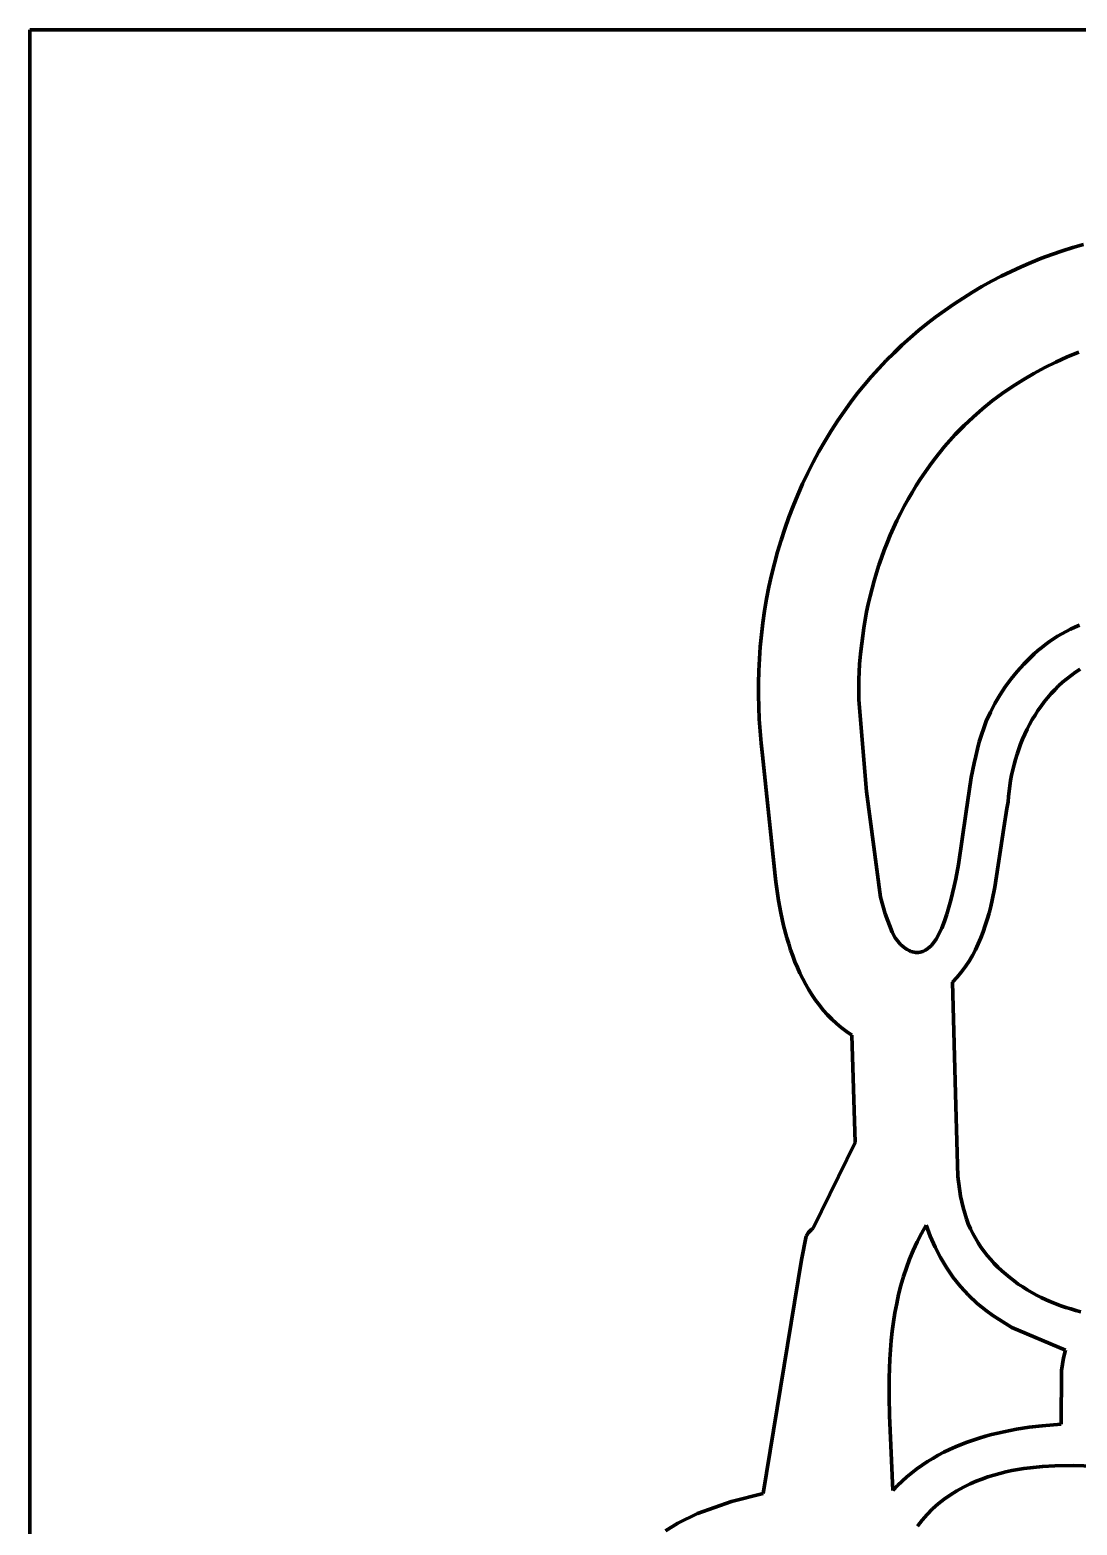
# Model space of a CAD drawing. Header units: millimetres. Extents: x 0 to 17.8, y 0 to 10.
# Drawn here: x 0 to 2.406, y 6.564 to 10 of the extents above; entities that cross this region are included whole.
import ezdxf

# ---------------------------------------------------------------- set-up
doc = ezdxf.new("R2010")
doc.units = ezdxf.units.MM
doc.layers.add('color#010101ff', color=7, linetype='CONTINUOUS', lineweight=100)
doc.layers.add('color#ffffffff', color=7, linetype='CONTINUOUS', lineweight=100)

msp = doc.modelspace()

# ---------------------------------------------------------------- linework, layer by layer
at = {"layer": 'color#010101ff'}
for p, q in [((2.3248, 9.4752), (2.3485, 9.4841)), ((2.3485, 9.4841), (2.3725, 9.4923)), ((2.3725, 9.4923), (2.3966, 9.4999)), ((2.3966, 9.4999), (2.421, 9.5069)), ((2.2549, 9.4452), (2.278, 9.4558)), ((2.278, 9.4558), (2.3012, 9.4658)), ((2.3012, 9.4658), (2.3248, 9.4752)), ((2.1876, 9.4101), (2.2097, 9.4224)), ((2.2097, 9.4224), (2.2322, 9.4341)), ((2.2322, 9.4341), (2.2549, 9.4452)), ((2.123, 9.37), (2.1442, 9.3839)), ((2.1442, 9.3839), (2.1657, 9.3973)), ((2.1657, 9.3973), (2.1876, 9.4101)), ((2.0818, 9.3406), (2.1022, 9.3556)), ((2.1022, 9.3556), (2.123, 9.37)), ((2.0421, 9.3092), (2.0617, 9.3252)), ((2.0617, 9.3252), (2.0818, 9.3406)), ((2.004, 9.2758), (2.0228, 9.2927)), ((2.0228, 9.2927), (2.0421, 9.3092)), ((1.9678, 9.2404), (1.9857, 9.2583)), ((1.9857, 9.2583), (2.004, 9.2758)), ((2.3839, 9.2488), (2.3578, 9.2369)), ((2.4104, 9.2598), (2.3839, 9.2488)), ((1.9335, 9.2032), (1.9504, 9.2221)), ((1.9504, 9.2221), (1.9678, 9.2404)), ((2.3069, 9.2105), (2.2821, 9.196)), ((2.3321, 9.2242), (2.3069, 9.2105)), ((2.3578, 9.2369), (2.3321, 9.2242)), ((1.9012, 9.1642), (1.9171, 9.184)), ((1.9171, 9.184), (1.9335, 9.2032)), ((2.258, 9.1806), (2.2344, 9.1644)), ((2.2821, 9.196), (2.258, 9.1806)), ((1.871, 9.1235), (1.8858, 9.1441)), ((1.8858, 9.1441), (1.9012, 9.1642)), ((2.2114, 9.1473), (2.1891, 9.1293)), ((2.2344, 9.1644), (2.2114, 9.1473)), ((1.8568, 9.1024), (1.871, 9.1235)), ((2.1675, 9.1105), (2.1466, 9.0909)), ((2.1891, 9.1293), (2.1675, 9.1105)), ((1.8271, 9.0554), (1.8416, 9.0791)), ((1.8416, 9.0791), (1.8568, 9.1024)), ((2.1265, 9.0703), (2.1141, 9.0566)), ((2.1466, 9.0909), (2.1265, 9.0703)), ((1.8132, 9.0313), (1.8271, 9.0554)), ((2.102, 9.0426), (2.0903, 9.0284)), ((2.1141, 9.0566), (2.102, 9.0426)), ((1.7875, 8.9821), (1.8, 9.0069)), ((1.8, 9.0069), (1.8132, 9.0313)), ((2.0789, 9.0138), (2.0679, 8.999)), ((2.0903, 9.0284), (2.0789, 9.0138)), ((1.7756, 8.957), (1.7875, 8.9821)), ((2.0469, 8.9687), (2.0369, 8.9532)), ((2.0572, 8.984), (2.0469, 8.9687)), ((2.0679, 8.999), (2.0572, 8.984)), ((1.7643, 8.9316), (1.7756, 8.957)), ((2.0273, 8.9374), (2.018, 8.9215)), ((2.0369, 8.9532), (2.0273, 8.9374)), ((1.7439, 8.8801), (1.7538, 8.906)), ((1.7538, 8.906), (1.7643, 8.9316)), ((2.0091, 8.9053), (2.0006, 8.889)), ((2.018, 8.9215), (2.0091, 8.9053)), ((1.7346, 8.8539), (1.7439, 8.8801)), ((1.9924, 8.8724), (1.9846, 8.8557)), ((2.0006, 8.889), (1.9924, 8.8724)), ((1.726, 8.8275), (1.7346, 8.8539)), ((1.9771, 8.8388), (1.97, 8.8217)), ((1.9846, 8.8557), (1.9771, 8.8388)), ((1.7108, 8.7741), (1.7181, 8.8009)), ((1.7181, 8.8009), (1.726, 8.8275)), ((1.9633, 8.8045), (1.957, 8.7872)), ((1.97, 8.8217), (1.9633, 8.8045)), ((1.7042, 8.7471), (1.7108, 8.7741)), ((1.951, 8.7697), (1.9454, 8.7521)), ((1.957, 8.7872), (1.951, 8.7697)), ((1.6982, 8.72), (1.7042, 8.7471)), ((1.9401, 8.7344), (1.9352, 8.7166)), ((1.9454, 8.7521), (1.9401, 8.7344)), ((1.6883, 8.6653), (1.6929, 8.6927)), ((1.6929, 8.6927), (1.6982, 8.72)), ((1.9307, 8.6987), (1.9266, 8.6807)), ((1.9352, 8.7166), (1.9307, 8.6987)), ((1.6843, 8.6378), (1.6883, 8.6653)), ((1.9228, 8.6626), (1.9194, 8.6444)), ((1.9266, 8.6807), (1.9228, 8.6626)), ((1.6809, 8.6102), (1.6843, 8.6378)), ((1.9164, 8.6262), (1.9138, 8.608)), ((1.9194, 8.6444), (1.9164, 8.6262)), ((2.3912, 8.6231), (2.4013, 8.6279)), ((2.4013, 8.6279), (2.4117, 8.6323)), ((1.6782, 8.5826), (1.6809, 8.6102)), ((1.9116, 8.5897), (1.9083, 8.5662)), ((1.9138, 8.608), (1.9116, 8.5897)), ((2.334, 8.5879), (2.343, 8.5945)), ((2.343, 8.5945), (2.3523, 8.6008)), ((2.3523, 8.6008), (2.3617, 8.6068)), ((2.3617, 8.6068), (2.3713, 8.6126)), ((2.3713, 8.6126), (2.3812, 8.618)), ((2.3812, 8.618), (2.3912, 8.6231)), ((1.6762, 8.5548), (1.6782, 8.5826)), ((1.9083, 8.5662), (1.9061, 8.5428)), ((2.2838, 8.5429), (2.2997, 8.5588)), ((2.2997, 8.5588), (2.308, 8.5665)), ((2.308, 8.5665), (2.3164, 8.5738)), ((2.3164, 8.5738), (2.3251, 8.581)), ((2.3251, 8.581), (2.334, 8.5879)), ((1.6741, 8.4993), (1.6749, 8.5271)), ((1.6749, 8.5271), (1.6762, 8.5548)), ((1.9061, 8.5428), (1.9046, 8.5077)), ((2.2546, 8.5085), (2.2688, 8.5261)), ((2.2688, 8.5261), (2.2838, 8.5429)), ((2.4027, 8.5239), (2.3925, 8.5166)), ((2.4133, 8.5308), (2.4027, 8.5239)), ((1.6741, 8.4715), (1.6741, 8.4993)), ((1.9046, 8.5077), (1.9052, 8.4608)), ((2.229, 8.4713), (2.2414, 8.4902)), ((2.2414, 8.4902), (2.2546, 8.5085)), ((2.364, 8.4926), (2.3552, 8.4839)), ((2.3731, 8.501), (2.364, 8.4926)), ((2.3827, 8.509), (2.3731, 8.501)), ((2.3925, 8.5166), (2.3827, 8.509)), ((1.6747, 8.4437), (1.6741, 8.4715)), ((1.9052, 8.4608), (1.9221, 8.2501)), ((2.2072, 8.432), (2.2176, 8.4519)), ((2.2176, 8.4519), (2.229, 8.4713)), ((2.3309, 8.456), (2.3235, 8.4461)), ((2.3386, 8.4656), (2.3309, 8.456)), ((2.3467, 8.4749), (2.3386, 8.4656)), ((2.3552, 8.4839), (2.3467, 8.4749)), ((1.6759, 8.416), (1.6747, 8.4437)), ((2.1977, 8.4118), (2.2072, 8.432)), ((2.3097, 8.4256), (2.3033, 8.4151)), ((2.3164, 8.436), (2.3097, 8.4256)), ((2.3235, 8.4461), (2.3164, 8.436)), ((1.6779, 8.3883), (1.6759, 8.416)), ((1.6804, 8.3607), (1.6779, 8.3883)), ((2.1866, 8.38), (2.1919, 8.3959)), ((2.1919, 8.3959), (2.1977, 8.4118)), ((2.2916, 8.3932), (2.2863, 8.382)), ((2.2973, 8.4042), (2.2916, 8.3932)), ((2.3033, 8.4151), (2.2973, 8.4042)), ((1.6836, 8.3331), (1.6804, 8.3607)), ((2.1773, 8.3477), (2.1817, 8.3639)), ((2.1817, 8.3639), (2.1866, 8.38)), ((2.2766, 8.3591), (2.2723, 8.3474)), ((2.2813, 8.3706), (2.2766, 8.3591)), ((2.2863, 8.382), (2.2813, 8.3706)), ((1.7125, 8.0562), (1.6836, 8.3331)), ((2.1631, 8.2821), (2.1696, 8.3151)), ((2.1696, 8.3151), (2.1733, 8.3314)), ((2.1733, 8.3314), (2.1773, 8.3477)), ((2.2647, 8.3237), (2.2614, 8.3117)), ((2.2683, 8.3356), (2.2647, 8.3237)), ((2.2723, 8.3474), (2.2683, 8.3356)), ((2.1504, 8.1989), (2.1631, 8.2821)), ((2.2559, 8.2874), (2.2536, 8.2752)), ((2.2585, 8.2996), (2.2559, 8.2874)), ((2.2614, 8.3117), (2.2585, 8.2996)), ((1.9221, 8.2501), (1.9548, 8.0071)), ((2.2501, 8.2506), (2.2489, 8.2382)), ((2.2517, 8.2629), (2.2501, 8.2506)), ((2.2536, 8.2752), (2.2517, 8.2629)), ((2.2451, 8.2113), (2.2377, 8.1668)), ((2.248, 8.2259), (2.2451, 8.2113)), ((2.2489, 8.2382), (2.248, 8.2259)), ((2.1338, 8.0822), (2.1504, 8.1989)), ((2.2377, 8.1668), (2.2173, 8.0302)), ((2.1277, 8.0492), (2.1338, 8.0822)), ((1.7142, 8.0422), (1.7125, 8.0562)), ((1.7205, 7.9995), (1.7142, 8.0422)), ((2.1242, 8.0328), (2.1277, 8.0492)), ((1.9548, 8.0071), (1.9655, 7.9692)), ((2.1163, 8.0002), (2.1204, 8.0164)), ((2.1204, 8.0164), (2.1242, 8.0328)), ((2.2173, 8.0302), (2.2113, 8.0002)), ((1.7258, 7.9709), (1.7205, 7.9995)), ((1.732, 7.9423), (1.7258, 7.9709)), ((2.1067, 7.968), (2.1117, 7.984)), ((2.1117, 7.984), (2.1163, 8.0002)), ((2.2079, 7.9854), (2.2042, 7.9707)), ((2.2113, 8.0002), (2.2079, 7.9854)), ((1.7395, 7.914), (1.732, 7.9423)), ((1.9655, 7.9692), (1.9811, 7.9266)), ((2.0953, 7.9363), (2.1013, 7.9521)), ((2.1013, 7.9521), (2.1067, 7.968)), ((2.1955, 7.9418), (2.1906, 7.9276)), ((2.2001, 7.9561), (2.1955, 7.9418)), ((2.2042, 7.9707), (2.2001, 7.9561)), ((1.7436, 7.9), (1.7395, 7.914)), ((1.9811, 7.9266), (1.9884, 7.9138)), ((1.9884, 7.9138), (1.9941, 7.906)), ((1.9941, 7.906), (2.0006, 7.8988)), ((2.0715, 7.8964), (2.0828, 7.9108)), ((2.0828, 7.9108), (2.0953, 7.9363)), ((2.1852, 7.9137), (2.1792, 7.8999)), ((2.1906, 7.9276), (2.1852, 7.9137)), ((1.7481, 7.8862), (1.7436, 7.9)), ((1.753, 7.8724), (1.7481, 7.8862)), ((1.7581, 7.8589), (1.753, 7.8724)), ((2.0006, 7.8988), (2.0079, 7.8924)), ((2.0079, 7.8924), (2.0119, 7.8895)), ((2.0119, 7.8895), (2.0161, 7.8868)), ((2.0161, 7.8868), (2.0206, 7.8843)), ((2.0206, 7.8843), (2.0244, 7.8827)), ((2.0244, 7.8827), (2.0281, 7.8815)), ((2.0281, 7.8815), (2.0317, 7.8807)), ((2.0317, 7.8807), (2.0352, 7.8802)), ((2.0352, 7.8802), (2.0387, 7.8801)), ((2.0387, 7.8801), (2.0421, 7.8803)), ((2.0421, 7.8803), (2.0454, 7.8808)), ((2.0454, 7.8808), (2.0518, 7.8826)), ((2.0518, 7.8826), (2.0579, 7.8855)), ((2.0579, 7.8855), (2.0636, 7.8893)), ((2.0636, 7.8893), (2.0715, 7.8964)), ((2.1657, 7.8733), (2.158, 7.8604)), ((2.1727, 7.8865), (2.1657, 7.8733)), ((2.1792, 7.8999), (2.1727, 7.8865)), ((1.7637, 7.8455), (1.7581, 7.8589)), ((1.7696, 7.8323), (1.7637, 7.8455)), ((2.1406, 7.8355), (2.1308, 7.8236)), ((2.1496, 7.8478), (2.1406, 7.8355)), ((2.158, 7.8604), (2.1496, 7.8478)), ((1.776, 7.8194), (1.7696, 7.8323)), ((1.7827, 7.8067), (1.776, 7.8194)), ((1.7899, 7.7943), (1.7827, 7.8067)), ((2.1308, 7.8236), (2.1202, 7.8121)), ((2.1202, 7.8121), (2.1274, 7.5276)), ((1.7975, 7.7822), (1.7899, 7.7943)), ((1.8056, 7.7704), (1.7975, 7.7822)), ((1.8141, 7.7589), (1.8056, 7.7704)), ((1.8232, 7.7478), (1.8141, 7.7589)), ((1.8327, 7.7371), (1.8232, 7.7478)), ((1.8428, 7.7268), (1.8327, 7.7371)), ((1.8533, 7.7169), (1.8428, 7.7268)), ((1.8645, 7.7075), (1.8533, 7.7169)), ((1.8761, 7.6985), (1.8645, 7.7075)), ((1.8884, 7.69), (1.8761, 7.6985)), ((1.8962, 7.4437), (1.8884, 7.69)), ((2.1274, 7.5276), (2.132, 7.3651)), ((1.8001, 7.2463), (1.8962, 7.4437)), ((2.132, 7.3651), (2.1384, 7.3205)), ((2.1384, 7.3205), (2.1443, 7.294)), ((2.1443, 7.294), (2.1519, 7.2679)), ((2.0599, 7.2538), (2.049, 7.2346)), ((2.0691, 7.2282), (2.0599, 7.2538)), ((2.1519, 7.2679), (2.1564, 7.2564)), ((2.1564, 7.2564), (2.1613, 7.2452)), ((1.7733, 7.1735), (1.7835, 7.2279)), ((1.7835, 7.2279), (1.7892, 7.237)), ((1.7892, 7.237), (1.7952, 7.2429)), ((1.7952, 7.2429), (1.8001, 7.2463)), ((2.039, 7.2152), (2.0299, 7.1956)), ((2.049, 7.2346), (2.039, 7.2152)), ((2.08, 7.2033), (2.0691, 7.2282)), ((2.1613, 7.2452), (2.1667, 7.2343)), ((2.1667, 7.2343), (2.1726, 7.2236)), ((2.1726, 7.2236), (2.1789, 7.2132)), ((2.0299, 7.1956), (2.0216, 7.1757)), ((2.0924, 7.1792), (2.08, 7.2033)), ((2.1789, 7.2132), (2.1855, 7.2031)), ((2.1855, 7.2031), (2.1926, 7.1933)), ((2.1926, 7.1933), (2.2001, 7.1838)), ((2.2001, 7.1838), (2.2079, 7.1746)), ((1.6847, 6.637), (1.7733, 7.1735)), ((2.0142, 7.1556), (2.0075, 7.1353)), ((2.0216, 7.1757), (2.0142, 7.1556)), ((2.1064, 7.1559), (2.0924, 7.1792)), ((2.1219, 7.1336), (2.1064, 7.1559)), ((2.2079, 7.1746), (2.216, 7.1656)), ((2.216, 7.1656), (2.2245, 7.157)), ((2.2245, 7.157), (2.2333, 7.1487)), ((2.2333, 7.1487), (2.2424, 7.1406)), ((2.0016, 7.1148), (1.9963, 7.0942)), ((2.0075, 7.1353), (2.0016, 7.1148)), ((2.1388, 7.1124), (2.1219, 7.1336)), ((2.1572, 7.0925), (2.1388, 7.1124)), ((2.2424, 7.1406), (2.2518, 7.1329)), ((2.2518, 7.1329), (2.2614, 7.1255)), ((2.2614, 7.1255), (2.2713, 7.1183)), ((2.2713, 7.1183), (2.2814, 7.1115)), ((1.9963, 7.0942), (1.9918, 7.0733)), ((2.1769, 7.0738), (2.1572, 7.0925)), ((2.2814, 7.1115), (2.2917, 7.105)), ((2.2917, 7.105), (2.3023, 7.0988)), ((2.3023, 7.0988), (2.313, 7.093)), ((2.313, 7.093), (2.3239, 7.0874)), ((2.3239, 7.0874), (2.335, 7.0822)), ((2.335, 7.0822), (2.3461, 7.0773)), ((1.9878, 7.0524), (1.9845, 7.0313)), ((1.9918, 7.0733), (1.9878, 7.0524)), ((2.1979, 7.0566), (2.1769, 7.0738)), ((2.2126, 7.046), (2.1979, 7.0566)), ((2.2561, 7.0186), (2.2126, 7.046)), ((2.3461, 7.0773), (2.3574, 7.0727)), ((2.3574, 7.0727), (2.3689, 7.0684)), ((2.3689, 7.0684), (2.3804, 7.0645)), ((2.3804, 7.0645), (2.392, 7.0609)), ((2.392, 7.0609), (2.4036, 7.0576)), ((2.4036, 7.0576), (2.4153, 7.0547)), ((1.9817, 7.0101), (1.9794, 6.9888)), ((1.9845, 7.0313), (1.9817, 7.0101)), ((2.3801, 6.9659), (2.2561, 7.0186)), ((1.9794, 6.9888), (1.9776, 6.9674)), ((1.9763, 6.9459), (1.9753, 6.9243)), ((1.9776, 6.9674), (1.9763, 6.9459)), ((2.3703, 6.9199), (2.3752, 6.9488)), ((2.3752, 6.9488), (2.3801, 6.9659)), ((1.9753, 6.9243), (1.9747, 6.9027)), ((2.3695, 6.796), (2.3703, 6.9199)), ((1.9747, 6.9027), (1.9746, 6.8594)), ((1.9746, 6.8594), (1.9754, 6.816)), ((1.9754, 6.816), (1.9832, 6.6441)), ((2.1815, 6.7642), (2.1956, 6.7684)), ((2.1956, 6.7684), (2.2098, 6.7722)), ((2.2098, 6.7722), (2.2241, 6.7758)), ((2.2241, 6.7758), (2.2384, 6.779)), ((2.2384, 6.779), (2.2674, 6.7845)), ((2.2674, 6.7845), (2.2965, 6.789)), ((2.2965, 6.789), (2.3258, 6.7925)), ((2.3258, 6.7925), (2.3695, 6.796)), ((2.1003, 6.7317), (2.1134, 6.7381)), ((2.1134, 6.7381), (2.1267, 6.744)), ((2.1267, 6.744), (2.1402, 6.7496)), ((2.1402, 6.7496), (2.1538, 6.7548)), ((2.1538, 6.7548), (2.1676, 6.7597)), ((2.1676, 6.7597), (2.1815, 6.7642)), ((2.0383, 6.6936), (2.0502, 6.7021)), ((2.0502, 6.7021), (2.0624, 6.7101)), ((2.0624, 6.7101), (2.0748, 6.7177)), ((2.0748, 6.7177), (2.0874, 6.7249)), ((2.0874, 6.7249), (2.1003, 6.7317)), ((2.3551, 6.7006), (2.3266, 6.6989)), ((2.3981, 6.7012), (2.3551, 6.7006)), ((2.5698, 6.6952), (2.3981, 6.7012)), ((1.9935, 6.655), (2.0043, 6.6654)), ((2.0043, 6.6654), (2.0153, 6.6753)), ((2.0153, 6.6753), (2.0266, 6.6847)), ((2.0266, 6.6847), (2.0383, 6.6936)), ((2.1877, 6.6702), (2.1743, 6.6649)), ((2.2012, 6.675), (2.1877, 6.6702)), ((2.2148, 6.6794), (2.2012, 6.675)), ((2.2285, 6.6832), (2.2148, 6.6794)), ((2.2423, 6.6866), (2.2285, 6.6832)), ((2.2562, 6.6896), (2.2423, 6.6866)), ((2.2701, 6.6922), (2.2562, 6.6896)), ((2.2841, 6.6944), (2.2701, 6.6922)), ((2.2982, 6.6962), (2.2841, 6.6944)), ((2.3266, 6.6989), (2.2982, 6.6962)), ((1.6121, 6.6185), (1.6847, 6.637)), ((1.9832, 6.6441), (1.9935, 6.655)), ((2.1151, 6.6342), (2.1007, 6.6241)), ((2.1299, 6.6434), (2.1151, 6.6342)), ((2.1453, 6.6517), (2.1299, 6.6434)), ((2.161, 6.6591), (2.1453, 6.6517)), ((2.1743, 6.6649), (2.161, 6.6591)), ((1.5338, 6.5907), (1.6121, 6.6185)), ((2.0739, 6.6014), (2.0616, 6.5889)), ((2.087, 6.6131), (2.0739, 6.6014)), ((2.1007, 6.6241), (2.087, 6.6131)), ((1.4606, 6.5514), (1.4891, 6.5687)), ((1.4891, 6.5687), (1.5338, 6.5907)), ((2.0501, 6.5757), (2.0395, 6.5618)), ((2.0616, 6.5889), (2.0501, 6.5757))]:
    msp.add_line(p, q, dxfattribs=at)
at = {"layer": 'color#ffffffff'}
for p, q in [((0, 10), (17.7778, 10)), ((0, 0), (0, 10)), ((2.3485, 9.4841), (2.3248, 9.4752)), ((2.3725, 9.4923), (2.3485, 9.4841)), ((2.3966, 9.4999), (2.3725, 9.4923)), ((2.421, 9.5069), (2.3966, 9.4999)), ((2.278, 9.4558), (2.2549, 9.4452)), ((2.3012, 9.4658), (2.278, 9.4558)), ((2.3248, 9.4752), (2.3012, 9.4658)), ((2.2097, 9.4224), (2.1876, 9.4101)), ((2.2322, 9.4341), (2.2097, 9.4224)), ((2.2549, 9.4452), (2.2322, 9.4341)), ((2.1442, 9.3839), (2.123, 9.37)), ((2.1657, 9.3973), (2.1442, 9.3839)), ((2.1876, 9.4101), (2.1657, 9.3973)), ((2.1022, 9.3556), (2.0818, 9.3406)), ((2.123, 9.37), (2.1022, 9.3556)), ((2.0617, 9.3252), (2.0421, 9.3092)), ((2.0818, 9.3406), (2.0617, 9.3252)), ((2.0228, 9.2927), (2.004, 9.2758)), ((2.0421, 9.3092), (2.0228, 9.2927)), ((1.9857, 9.2583), (1.9678, 9.2404)), ((2.004, 9.2758), (1.9857, 9.2583)), ((2.3578, 9.2369), (2.3839, 9.2488)), ((2.3839, 9.2488), (2.4104, 9.2598)), ((1.9504, 9.2221), (1.9335, 9.2032)), ((1.9678, 9.2404), (1.9504, 9.2221)), ((2.2821, 9.196), (2.3069, 9.2105)), ((2.3069, 9.2105), (2.3321, 9.2242)), ((2.3321, 9.2242), (2.3578, 9.2369)), ((1.9171, 9.184), (1.9012, 9.1642)), ((1.9335, 9.2032), (1.9171, 9.184)), ((2.2344, 9.1644), (2.258, 9.1806)), ((2.258, 9.1806), (2.2821, 9.196)), ((1.8858, 9.1441), (1.871, 9.1235)), ((1.9012, 9.1642), (1.8858, 9.1441)), ((2.1891, 9.1293), (2.2114, 9.1473)), ((2.2114, 9.1473), (2.2344, 9.1644)), ((1.871, 9.1235), (1.8568, 9.1024)), ((2.1466, 9.0909), (2.1675, 9.1105)), ((2.1675, 9.1105), (2.1891, 9.1293)), ((1.8416, 9.0791), (1.8271, 9.0554)), ((1.8568, 9.1024), (1.8416, 9.0791)), ((2.1141, 9.0566), (2.1265, 9.0703)), ((2.1265, 9.0703), (2.1466, 9.0909)), ((1.8271, 9.0554), (1.8132, 9.0313)), ((2.0903, 9.0284), (2.102, 9.0426)), ((2.102, 9.0426), (2.1141, 9.0566)), ((1.8, 9.0069), (1.7875, 8.9821)), ((1.8132, 9.0313), (1.8, 9.0069)), ((2.0679, 8.999), (2.0789, 9.0138)), ((2.0789, 9.0138), (2.0903, 9.0284)), ((1.7875, 8.9821), (1.7756, 8.957)), ((2.0369, 8.9532), (2.0469, 8.9687)), ((2.0469, 8.9687), (2.0572, 8.984)), ((2.0572, 8.984), (2.0679, 8.999)), ((1.7756, 8.957), (1.7643, 8.9316)), ((2.018, 8.9215), (2.0273, 8.9374)), ((2.0273, 8.9374), (2.0369, 8.9532)), ((1.7538, 8.906), (1.7439, 8.8801)), ((1.7643, 8.9316), (1.7538, 8.906)), ((2.0006, 8.889), (2.0091, 8.9053)), ((2.0091, 8.9053), (2.018, 8.9215)), ((1.7439, 8.8801), (1.7346, 8.8539)), ((1.9846, 8.8557), (1.9924, 8.8724)), ((1.9924, 8.8724), (2.0006, 8.889)), ((1.7346, 8.8539), (1.726, 8.8275)), ((1.97, 8.8217), (1.9771, 8.8388)), ((1.9771, 8.8388), (1.9846, 8.8557)), ((1.7181, 8.8009), (1.7108, 8.7741)), ((1.726, 8.8275), (1.7181, 8.8009)), ((1.957, 8.7872), (1.9633, 8.8045)), ((1.9633, 8.8045), (1.97, 8.8217)), ((1.7108, 8.7741), (1.7042, 8.7471)), ((1.9454, 8.7521), (1.951, 8.7697)), ((1.951, 8.7697), (1.957, 8.7872)), ((1.7042, 8.7471), (1.6982, 8.72)), ((1.9352, 8.7166), (1.9401, 8.7344)), ((1.9401, 8.7344), (1.9454, 8.7521)), ((1.6929, 8.6927), (1.6883, 8.6653)), ((1.6982, 8.72), (1.6929, 8.6927)), ((1.9266, 8.6807), (1.9307, 8.6987)), ((1.9307, 8.6987), (1.9352, 8.7166)), ((1.6883, 8.6653), (1.6843, 8.6378)), ((1.9194, 8.6444), (1.9228, 8.6626)), ((1.9228, 8.6626), (1.9266, 8.6807)), ((1.6843, 8.6378), (1.6809, 8.6102)), ((1.9138, 8.608), (1.9164, 8.6262)), ((1.9164, 8.6262), (1.9194, 8.6444)), ((2.4013, 8.6279), (2.3912, 8.6231)), ((2.4117, 8.6323), (2.4013, 8.6279)), ((1.6809, 8.6102), (1.6782, 8.5826)), ((1.9083, 8.5662), (1.9116, 8.5897)), ((1.9116, 8.5897), (1.9138, 8.608)), ((2.343, 8.5945), (2.334, 8.5879)), ((2.3523, 8.6008), (2.343, 8.5945)), ((2.3617, 8.6068), (2.3523, 8.6008)), ((2.3713, 8.6126), (2.3617, 8.6068)), ((2.3812, 8.618), (2.3713, 8.6126)), ((2.3912, 8.6231), (2.3812, 8.618)), ((1.6782, 8.5826), (1.6762, 8.5548)), ((1.9061, 8.5428), (1.9083, 8.5662)), ((2.2997, 8.5588), (2.2838, 8.5429)), ((2.308, 8.5665), (2.2997, 8.5588)), ((2.3164, 8.5738), (2.308, 8.5665)), ((2.3251, 8.581), (2.3164, 8.5738)), ((2.334, 8.5879), (2.3251, 8.581)), ((1.6749, 8.5271), (1.6741, 8.4993)), ((1.6762, 8.5548), (1.6749, 8.5271)), ((1.9046, 8.5077), (1.9061, 8.5428)), ((2.2688, 8.5261), (2.2546, 8.5085)), ((2.2838, 8.5429), (2.2688, 8.5261)), ((2.3925, 8.5166), (2.4027, 8.5239)), ((2.4027, 8.5239), (2.4133, 8.5308)), ((1.6741, 8.4993), (1.6741, 8.4715)), ((1.9052, 8.4608), (1.9046, 8.5077)), ((2.2414, 8.4902), (2.229, 8.4713)), ((2.2546, 8.5085), (2.2414, 8.4902)), ((2.3552, 8.4839), (2.364, 8.4926)), ((2.364, 8.4926), (2.3731, 8.501)), ((2.3731, 8.501), (2.3827, 8.509)), ((2.3827, 8.509), (2.3925, 8.5166)), ((1.6741, 8.4715), (1.6747, 8.4437)), ((1.9221, 8.2501), (1.9052, 8.4608)), ((2.2176, 8.4519), (2.2072, 8.432)), ((2.229, 8.4713), (2.2176, 8.4519)), ((2.3235, 8.4461), (2.3309, 8.456)), ((2.3309, 8.456), (2.3386, 8.4656)), ((2.3386, 8.4656), (2.3467, 8.4749)), ((2.3467, 8.4749), (2.3552, 8.4839)), ((1.6747, 8.4437), (1.6759, 8.416)), ((2.2072, 8.432), (2.1977, 8.4118)), ((2.3033, 8.4151), (2.3097, 8.4256)), ((2.3097, 8.4256), (2.3164, 8.436)), ((2.3164, 8.436), (2.3235, 8.4461)), ((1.6759, 8.416), (1.6779, 8.3883)), ((1.6779, 8.3883), (1.6804, 8.3607)), ((2.1919, 8.3959), (2.1866, 8.38)), ((2.1977, 8.4118), (2.1919, 8.3959)), ((2.2863, 8.382), (2.2916, 8.3932)), ((2.2916, 8.3932), (2.2973, 8.4042)), ((2.2973, 8.4042), (2.3033, 8.4151)), ((1.6804, 8.3607), (1.6836, 8.3331)), ((2.1817, 8.3639), (2.1773, 8.3477)), ((2.1866, 8.38), (2.1817, 8.3639)), ((2.2723, 8.3474), (2.2766, 8.3591)), ((2.2766, 8.3591), (2.2813, 8.3706)), ((2.2813, 8.3706), (2.2863, 8.382)), ((1.6836, 8.3331), (1.7125, 8.0562)), ((2.1696, 8.3151), (2.1631, 8.2821)), ((2.1733, 8.3314), (2.1696, 8.3151)), ((2.1773, 8.3477), (2.1733, 8.3314)), ((2.2614, 8.3117), (2.2647, 8.3237)), ((2.2647, 8.3237), (2.2683, 8.3356)), ((2.2683, 8.3356), (2.2723, 8.3474)), ((2.1631, 8.2821), (2.1504, 8.1989)), ((2.2536, 8.2752), (2.2559, 8.2874)), ((2.2559, 8.2874), (2.2585, 8.2996)), ((2.2585, 8.2996), (2.2614, 8.3117)), ((1.9548, 8.0071), (1.9221, 8.2501)), ((2.2489, 8.2382), (2.2501, 8.2506)), ((2.2501, 8.2506), (2.2517, 8.2629)), ((2.2517, 8.2629), (2.2536, 8.2752)), ((2.2377, 8.1668), (2.2451, 8.2113)), ((2.2451, 8.2113), (2.248, 8.2259)), ((2.248, 8.2259), (2.2489, 8.2382)), ((2.1504, 8.1989), (2.1338, 8.0822)), ((2.2173, 8.0302), (2.2377, 8.1668)), ((2.1338, 8.0822), (2.1277, 8.0492)), ((1.7125, 8.0562), (1.7142, 8.0422)), ((1.7142, 8.0422), (1.7205, 7.9995)), ((2.1277, 8.0492), (2.1242, 8.0328)), ((1.9655, 7.9692), (1.9548, 8.0071)), ((2.1204, 8.0164), (2.1163, 8.0002)), ((2.1242, 8.0328), (2.1204, 8.0164)), ((2.2113, 8.0002), (2.2173, 8.0302)), ((1.7205, 7.9995), (1.7258, 7.9709)), ((1.7258, 7.9709), (1.732, 7.9423)), ((2.1117, 7.984), (2.1067, 7.968)), ((2.1163, 8.0002), (2.1117, 7.984)), ((2.2042, 7.9707), (2.2079, 7.9854)), ((2.2079, 7.9854), (2.2113, 8.0002)), ((1.732, 7.9423), (1.7395, 7.914)), ((1.9811, 7.9266), (1.9655, 7.9692)), ((2.1013, 7.9521), (2.0953, 7.9363)), ((2.1067, 7.968), (2.1013, 7.9521)), ((2.1906, 7.9276), (2.1955, 7.9418)), ((2.1955, 7.9418), (2.2001, 7.9561)), ((2.2001, 7.9561), (2.2042, 7.9707)), ((1.7395, 7.914), (1.7436, 7.9)), ((1.9884, 7.9138), (1.9811, 7.9266)), ((1.9941, 7.906), (1.9884, 7.9138)), ((2.0006, 7.8988), (1.9941, 7.906)), ((2.0828, 7.9108), (2.0715, 7.8964)), ((2.0953, 7.9363), (2.0828, 7.9108)), ((2.1792, 7.8999), (2.1852, 7.9137)), ((2.1852, 7.9137), (2.1906, 7.9276)), ((1.7436, 7.9), (1.7481, 7.8862)), ((1.7481, 7.8862), (1.753, 7.8724)), ((1.753, 7.8724), (1.7581, 7.8589)), ((2.0079, 7.8924), (2.0006, 7.8988)), ((2.0119, 7.8895), (2.0079, 7.8924)), ((2.0161, 7.8868), (2.0119, 7.8895)), ((2.0206, 7.8843), (2.0161, 7.8868)), ((2.0244, 7.8827), (2.0206, 7.8843)), ((2.0281, 7.8815), (2.0244, 7.8827)), ((2.0317, 7.8807), (2.0281, 7.8815)), ((2.0352, 7.8802), (2.0317, 7.8807)), ((2.0387, 7.8801), (2.0352, 7.8802)), ((2.0421, 7.8803), (2.0387, 7.8801)), ((2.0454, 7.8808), (2.0421, 7.8803)), ((2.0518, 7.8826), (2.0454, 7.8808)), ((2.0579, 7.8855), (2.0518, 7.8826)), ((2.0636, 7.8893), (2.0579, 7.8855)), ((2.0715, 7.8964), (2.0636, 7.8893)), ((2.158, 7.8604), (2.1657, 7.8733)), ((2.1657, 7.8733), (2.1727, 7.8865)), ((2.1727, 7.8865), (2.1792, 7.8999)), ((1.7581, 7.8589), (1.7637, 7.8455)), ((1.7637, 7.8455), (1.7696, 7.8323)), ((2.1308, 7.8236), (2.1406, 7.8355)), ((2.1406, 7.8355), (2.1496, 7.8478)), ((2.1496, 7.8478), (2.158, 7.8604)), ((1.7696, 7.8323), (1.776, 7.8194)), ((1.776, 7.8194), (1.7827, 7.8067)), ((1.7827, 7.8067), (1.7899, 7.7943)), ((2.1202, 7.8121), (2.1308, 7.8236)), ((2.1274, 7.5276), (2.1202, 7.8121)), ((1.7899, 7.7943), (1.7975, 7.7822)), ((1.7975, 7.7822), (1.8056, 7.7704)), ((1.8056, 7.7704), (1.8141, 7.7589)), ((1.8141, 7.7589), (1.8232, 7.7478)), ((1.8232, 7.7478), (1.8327, 7.7371)), ((1.8327, 7.7371), (1.8428, 7.7268)), ((1.8428, 7.7268), (1.8533, 7.7169)), ((1.8533, 7.7169), (1.8645, 7.7075)), ((1.8645, 7.7075), (1.8761, 7.6985)), ((1.8761, 7.6985), (1.8884, 7.69)), ((1.8884, 7.69), (1.8962, 7.4437)), ((2.132, 7.3651), (2.1274, 7.5276)), ((1.8962, 7.4437), (1.8001, 7.2463)), ((2.1384, 7.3205), (2.132, 7.3651)), ((2.1443, 7.294), (2.1384, 7.3205)), ((2.1519, 7.2679), (2.1443, 7.294)), ((2.049, 7.2346), (2.0599, 7.2538)), ((2.0599, 7.2538), (2.0691, 7.2282)), ((2.1564, 7.2564), (2.1519, 7.2679)), ((2.1613, 7.2452), (2.1564, 7.2564)), ((1.7835, 7.2279), (1.7733, 7.1735)), ((1.7892, 7.237), (1.7835, 7.2279)), ((1.7952, 7.2429), (1.7892, 7.237)), ((1.8001, 7.2463), (1.7952, 7.2429)), ((2.0299, 7.1956), (2.039, 7.2152)), ((2.039, 7.2152), (2.049, 7.2346)), ((2.0691, 7.2282), (2.08, 7.2033)), ((2.1667, 7.2343), (2.1613, 7.2452)), ((2.1726, 7.2236), (2.1667, 7.2343)), ((2.1789, 7.2132), (2.1726, 7.2236)), ((2.0216, 7.1757), (2.0299, 7.1956)), ((2.08, 7.2033), (2.0924, 7.1792)), ((2.1855, 7.2031), (2.1789, 7.2132)), ((2.1926, 7.1933), (2.1855, 7.2031)), ((2.2001, 7.1838), (2.1926, 7.1933)), ((2.2079, 7.1746), (2.2001, 7.1838)), ((1.7733, 7.1735), (1.6847, 6.637)), ((2.0075, 7.1353), (2.0142, 7.1556)), ((2.0142, 7.1556), (2.0216, 7.1757)), ((2.0924, 7.1792), (2.1064, 7.1559)), ((2.1064, 7.1559), (2.1219, 7.1336)), ((2.216, 7.1656), (2.2079, 7.1746)), ((2.2245, 7.157), (2.216, 7.1656)), ((2.2333, 7.1487), (2.2245, 7.157)), ((2.2424, 7.1406), (2.2333, 7.1487)), ((1.9963, 7.0942), (2.0016, 7.1148)), ((2.0016, 7.1148), (2.0075, 7.1353)), ((2.1219, 7.1336), (2.1388, 7.1124)), ((2.1388, 7.1124), (2.1572, 7.0925)), ((2.2518, 7.1329), (2.2424, 7.1406)), ((2.2614, 7.1255), (2.2518, 7.1329)), ((2.2713, 7.1183), (2.2614, 7.1255)), ((2.2814, 7.1115), (2.2713, 7.1183)), ((1.9918, 7.0733), (1.9963, 7.0942)), ((2.1572, 7.0925), (2.1769, 7.0738)), ((2.2917, 7.105), (2.2814, 7.1115)), ((2.3023, 7.0988), (2.2917, 7.105)), ((2.313, 7.093), (2.3023, 7.0988)), ((2.3239, 7.0874), (2.313, 7.093)), ((2.335, 7.0822), (2.3239, 7.0874)), ((2.3461, 7.0773), (2.335, 7.0822)), ((1.9845, 7.0313), (1.9878, 7.0524)), ((1.9878, 7.0524), (1.9918, 7.0733)), ((2.1769, 7.0738), (2.1979, 7.0566)), ((2.1979, 7.0566), (2.2126, 7.046)), ((2.2126, 7.046), (2.2561, 7.0186)), ((2.3574, 7.0727), (2.3461, 7.0773)), ((2.3689, 7.0684), (2.3574, 7.0727)), ((2.3804, 7.0645), (2.3689, 7.0684)), ((2.392, 7.0609), (2.3804, 7.0645)), ((2.4036, 7.0576), (2.392, 7.0609)), ((2.4153, 7.0547), (2.4036, 7.0576)), ((1.9794, 6.9888), (1.9817, 7.0101)), ((1.9817, 7.0101), (1.9845, 7.0313)), ((2.2561, 7.0186), (2.3801, 6.9659)), ((1.9776, 6.9674), (1.9794, 6.9888)), ((1.9753, 6.9243), (1.9763, 6.9459)), ((1.9763, 6.9459), (1.9776, 6.9674)), ((2.3752, 6.9488), (2.3703, 6.9199)), ((2.3801, 6.9659), (2.3752, 6.9488)), ((1.9747, 6.9027), (1.9753, 6.9243)), ((2.3703, 6.9199), (2.3695, 6.796)), ((1.9746, 6.8594), (1.9747, 6.9027)), ((1.9754, 6.816), (1.9746, 6.8594)), ((1.9832, 6.6441), (1.9754, 6.816)), ((2.1956, 6.7684), (2.1815, 6.7642)), ((2.2098, 6.7722), (2.1956, 6.7684)), ((2.2241, 6.7758), (2.2098, 6.7722)), ((2.2384, 6.779), (2.2241, 6.7758)), ((2.2674, 6.7845), (2.2384, 6.779)), ((2.2965, 6.789), (2.2674, 6.7845)), ((2.3258, 6.7925), (2.2965, 6.789)), ((2.3695, 6.796), (2.3258, 6.7925)), ((2.1134, 6.7381), (2.1003, 6.7317)), ((2.1267, 6.744), (2.1134, 6.7381)), ((2.1402, 6.7496), (2.1267, 6.744)), ((2.1538, 6.7548), (2.1402, 6.7496)), ((2.1676, 6.7597), (2.1538, 6.7548)), ((2.1815, 6.7642), (2.1676, 6.7597)), ((2.0502, 6.7021), (2.0383, 6.6936)), ((2.0624, 6.7101), (2.0502, 6.7021)), ((2.0748, 6.7177), (2.0624, 6.7101)), ((2.0874, 6.7249), (2.0748, 6.7177)), ((2.1003, 6.7317), (2.0874, 6.7249)), ((2.3266, 6.6989), (2.3551, 6.7006)), ((2.3551, 6.7006), (2.3981, 6.7012)), ((2.3981, 6.7012), (2.5698, 6.6952)), ((2.0043, 6.6654), (1.9935, 6.655)), ((2.0153, 6.6753), (2.0043, 6.6654)), ((2.0266, 6.6847), (2.0153, 6.6753)), ((2.0383, 6.6936), (2.0266, 6.6847)), ((2.1743, 6.6649), (2.1877, 6.6702)), ((2.1877, 6.6702), (2.2012, 6.675)), ((2.2012, 6.675), (2.2148, 6.6794)), ((2.2148, 6.6794), (2.2285, 6.6832)), ((2.2285, 6.6832), (2.2423, 6.6866)), ((2.2423, 6.6866), (2.2562, 6.6896)), ((2.2562, 6.6896), (2.2701, 6.6922)), ((2.2701, 6.6922), (2.2841, 6.6944)), ((2.2841, 6.6944), (2.2982, 6.6962)), ((2.2982, 6.6962), (2.3266, 6.6989)), ((1.6847, 6.637), (1.6121, 6.6185)), ((1.9935, 6.655), (1.9832, 6.6441)), ((2.1007, 6.6241), (2.1151, 6.6342)), ((2.1151, 6.6342), (2.1299, 6.6434)), ((2.1299, 6.6434), (2.1453, 6.6517)), ((2.1453, 6.6517), (2.161, 6.6591)), ((2.161, 6.6591), (2.1743, 6.6649)), ((1.6121, 6.6185), (1.5338, 6.5907)), ((2.0616, 6.5889), (2.0739, 6.6014)), ((2.0739, 6.6014), (2.087, 6.6131)), ((2.087, 6.6131), (2.1007, 6.6241)), ((1.4891, 6.5687), (1.4606, 6.5514)), ((1.5338, 6.5907), (1.4891, 6.5687)), ((2.0395, 6.5618), (2.0501, 6.5757)), ((2.0501, 6.5757), (2.0616, 6.5889))]:
    msp.add_line(p, q, dxfattribs=at)

doc.saveas('drawing.dxf')
